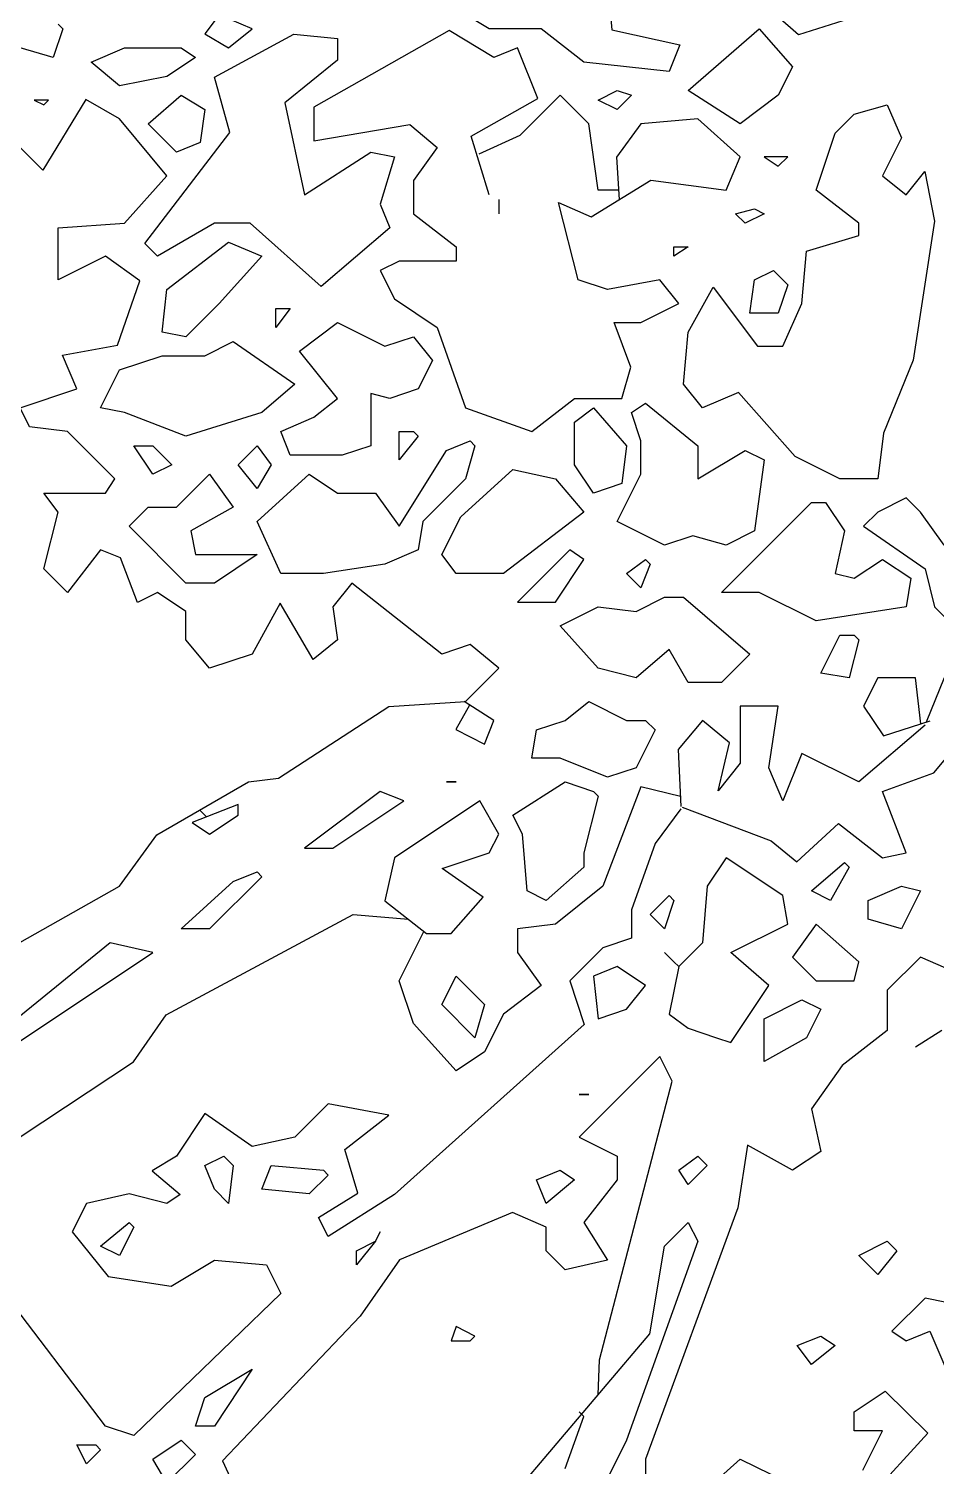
# Model space of a CAD drawing. Header units: millimetres. Extents: x 1211.91 to 1219.54, y 1029.16 to 1038.08.
# Drawn here: x 1216.558 to 1217.064, y 1034.421 to 1035.222 of the extents above; entities that cross this region are included whole.
import ezdxf

# ---------------------------------------------------------------- set-up
doc = ezdxf.new("R2010")
doc.units = ezdxf.units.MM
doc.header["$MEASUREMENT"] = 0
for name, color, linetype in [('Hojas01', 94, 'CONTINUOUS'), ('Hojas02', 62, 'CONTINUOUS'), ('Tronco', 34, 'CONTINUOUS')]:
    doc.layers.add(name, color=color, linetype=linetype)

msp = doc.modelspace()

# ---------------------------------------------------------------- linework, layer by layer
at = {"layer": 'Hojas01', "linetype": 'Continuous'}
for p, q in [((1216.81448, 1035.22186), (1216.78808, 1035.2377)), ((1216.88061, 1035.24404), (1216.88286, 1035.22134)), ((1216.98687, 1035.21856), (1216.96496, 1035.2377)), ((1217.03268, 1035.23308), (1216.98687, 1035.21856)), ((1216.79217, 1035.22107), (1216.7168, 1035.1783)), ((1216.81712, 1035.20602), (1216.79217, 1035.22107)), ((1216.84352, 1035.22186), (1216.81448, 1035.22186)), ((1216.86728, 1035.20338), (1216.84352, 1035.22186)), ((1216.88286, 1035.22134), (1216.92074, 1035.21302)), ((1216.66149, 1035.19507), (1216.70558, 1035.21896)), ((1216.70558, 1035.21896), (1216.73, 1035.21658)), ((1216.73, 1035.21658), (1216.73, 1035.20457)), ((1216.92074, 1035.21302), (1216.9148, 1035.1981)), ((1216.83032, 1035.2113), (1216.81712, 1035.20602)), ((1216.84154, 1035.18319), (1216.83032, 1035.2113)), ((1216.73, 1035.20457), (1216.7007, 1035.18068)), ((1216.9148, 1035.1981), (1216.86728, 1035.20338)), ((1216.66994, 1035.16418), (1216.66149, 1035.19507)), ((1216.58969, 1035.18253), (1216.56579, 1035.14319)), ((1216.60856, 1035.1717), (1216.58969, 1035.18253)), ((1216.80445, 1035.1622), (1216.84154, 1035.18319)), ((1216.85408, 1035.1849), (1216.83164, 1035.16246)), ((1216.86992, 1035.16906), (1216.85408, 1035.1849)), ((1216.7007, 1035.18068), (1216.71152, 1035.12946)), ((1216.7168, 1035.1783), (1216.7168, 1035.15956)), ((1217.0072, 1035.16378), (1217.01776, 1035.17434)), ((1217.01776, 1035.17434), (1217.03624, 1035.17962)), ((1217.03624, 1035.17962), (1217.04416, 1035.16114)), ((1216.63496, 1035.14002), (1216.60856, 1035.1717)), ((1216.7168, 1035.15956), (1216.77026, 1035.16854)), ((1216.77026, 1035.16854), (1216.78544, 1035.15586)), ((1216.8752, 1035.1321), (1216.86992, 1035.16906)), ((1216.89896, 1035.16906), (1216.8855, 1035.15032)), ((1216.93064, 1035.1717), (1216.89896, 1035.16906)), ((1216.9544, 1035.15058), (1216.93064, 1035.1717)), ((1216.56579, 1035.14319), (1216.54784, 1035.16114)), ((1216.62255, 1035.10227), (1216.66994, 1035.16418)), ((1216.81448, 1035.12946), (1216.80445, 1035.1622)), ((1216.83164, 1035.16246), (1216.80867, 1035.15204)), ((1216.99664, 1035.1321), (1217.0072, 1035.16378)), ((1217.04416, 1035.16114), (1217.0336, 1035.14002)), ((1216.71152, 1035.12946), (1216.74848, 1035.15322)), ((1216.74848, 1035.15322), (1216.76168, 1035.15058)), ((1216.76168, 1035.15058), (1216.75376, 1035.12418)), ((1216.78544, 1035.15586), (1216.77224, 1035.13738)), ((1216.8855, 1035.15032), (1216.88695, 1035.12682)), ((1216.94648, 1035.1321), (1216.9544, 1035.15058)), ((1217.0468, 1035.12946), (1217.05723, 1035.1424)), ((1216.6112, 1035.11362), (1216.63496, 1035.14002)), ((1216.77224, 1035.13738), (1216.77224, 1035.1189)), ((1216.87124, 1035.11719), (1216.90451, 1035.13765)), ((1216.90451, 1035.13765), (1216.94648, 1035.1321)), ((1217.0336, 1035.14002), (1217.0468, 1035.12946)), ((1216.86411, 1035.08208), (1216.85303, 1035.12511)), ((1216.85303, 1035.12511), (1216.87124, 1035.11719)), ((1216.88669, 1035.1321), (1216.8752, 1035.1321)), ((1217.0204, 1035.11362), (1216.99664, 1035.1321)), ((1216.75376, 1035.12418), (1216.75904, 1035.11098)), ((1216.77224, 1035.1189), (1216.796, 1035.10042)), ((1216.57424, 1035.11098), (1216.6112, 1035.11362)), ((1216.57424, 1035.08194), (1216.57424, 1035.11098)), ((1216.66136, 1035.11362), (1216.62968, 1035.09514)), ((1216.68129, 1035.11362), (1216.66136, 1035.11362)), ((1216.72089, 1035.07838), (1216.68129, 1035.11362)), ((1216.75904, 1035.11098), (1216.72089, 1035.07838)), ((1217.0204, 1035.10676), (1217.0204, 1035.11362)), ((1216.62968, 1035.09514), (1216.62255, 1035.10227)), ((1216.99136, 1035.09805), (1217.0204, 1035.10676)), ((1216.60064, 1035.09514), (1216.57424, 1035.08194)), ((1216.61991, 1035.08142), (1216.60064, 1035.09514)), ((1216.796, 1035.10042), (1216.796, 1035.0925)), ((1216.98872, 1035.06874), (1216.99136, 1035.09805)), ((1216.76432, 1035.0925), (1216.75376, 1035.08722)), ((1216.75376, 1035.08722), (1216.76168, 1035.07138)), ((1216.796, 1035.0925), (1216.76432, 1035.0925)), ((1216.60737, 1035.04551), (1216.61991, 1035.08142)), ((1216.88048, 1035.07666), (1216.86411, 1035.08208)), ((1216.90952, 1035.08194), (1216.88048, 1035.07666)), ((1216.92008, 1035.06874), (1216.90952, 1035.08194)), ((1216.92536, 1035.0529), (1216.93935, 1035.07798)), ((1216.93935, 1035.07798), (1216.96391, 1035.04498)), ((1216.76168, 1035.07138), (1216.78544, 1035.05554)), ((1216.89896, 1035.05818), (1216.92008, 1035.06874)), ((1216.97816, 1035.04498), (1216.98872, 1035.06874)), ((1216.78544, 1035.05554), (1216.80128, 1035.01066)), ((1216.89342, 1035.03337), (1216.88405, 1035.05818)), ((1216.88405, 1035.05818), (1216.89896, 1035.05818)), ((1216.92272, 1035.02386), (1216.92536, 1035.0529)), ((1216.57675, 1035.0401), (1216.60737, 1035.04551)), ((1216.96391, 1035.04498), (1216.97816, 1035.04498)), ((1216.5848, 1035.02122), (1216.57675, 1035.0401)), ((1216.8884, 1035.01594), (1216.89342, 1035.03337)), ((1216.55312, 1035.01066), (1216.5848, 1035.02122)), ((1216.93328, 1035.01066), (1216.92272, 1035.02386)), ((1216.83824, 1034.99746), (1216.862, 1035.01594)), ((1216.862, 1035.01594), (1216.8884, 1035.01594)), ((1216.95335, 1035.01924), (1216.93328, 1035.01066)), ((1216.98489, 1034.9836), (1216.95335, 1035.01924)), ((1216.5584, 1035.0001), (1216.55312, 1035.01066)), ((1216.80128, 1035.01066), (1216.83824, 1034.99746)), ((1216.57952, 1034.99746), (1216.5584, 1035.0001)), ((1216.60592, 1034.97106), (1216.57952, 1034.99746)), ((1217.00984, 1034.97106), (1216.98489, 1034.9836)), ((1216.60064, 1034.96314), (1216.60592, 1034.97106)), ((1217.03096, 1034.97106), (1217.00984, 1034.97106)), ((1216.57424, 1034.95258), (1216.56632, 1034.96314)), ((1216.56632, 1034.96314), (1216.60064, 1034.96314)), ((1216.56632, 1034.9209), (1216.57424, 1034.95258)), ((1216.598, 1034.93146), (1216.57952, 1034.9077)), ((1216.60909, 1034.92698), (1216.598, 1034.93146)), ((1216.61846, 1034.90216), (1216.60909, 1034.92698)), ((1216.57952, 1034.9077), (1216.56632, 1034.9209)), ((1216.73792, 1034.91298), (1216.72736, 1034.89978)), ((1216.78808, 1034.87338), (1216.73792, 1034.91298)), ((1216.62968, 1034.9077), (1216.61846, 1034.90216)), ((1216.64552, 1034.89714), (1216.62968, 1034.9077)), ((1216.69806, 1034.90176), (1216.68248, 1034.87338)), ((1216.71641, 1034.87035), (1216.69806, 1034.90176)), ((1216.64552, 1034.8813), (1216.64552, 1034.89714)), ((1216.72736, 1034.89978), (1216.73, 1034.8813)), ((1216.65872, 1034.86546), (1216.64552, 1034.8813)), ((1216.73, 1034.8813), (1216.71641, 1034.87035)), ((1216.80392, 1034.87866), (1216.78808, 1034.87338)), ((1216.81976, 1034.86546), (1216.80392, 1034.87866)), ((1216.68248, 1034.87338), (1216.65872, 1034.86546)), ((1216.80089, 1034.84659), (1216.81976, 1034.86546)), ((1217.03096, 1034.86018), (1217.02304, 1034.84434)), ((1217.05208, 1034.86018), (1217.03096, 1034.86018)), ((1217.05499, 1034.83458), (1217.05208, 1034.86018)), ((1217.06792, 1034.86018), (1217.05802, 1034.8355)), ((1216.80353, 1034.84487), (1216.79587, 1034.83128)), ((1216.81712, 1034.83629), (1216.80049, 1034.84698)), ((1216.93328, 1034.83642), (1216.91982, 1034.82019)), ((1216.94833, 1034.82388), (1216.93328, 1034.83642)), ((1216.97552, 1034.84434), (1216.9544, 1034.84434)), ((1216.9544, 1034.84434), (1216.9544, 1034.81266)), ((1216.97024, 1034.81002), (1216.97552, 1034.84434)), ((1217.02304, 1034.84434), (1217.03413, 1034.82784)), ((1217.06225, 1034.80725), (1217.09142, 1034.84236)), ((1216.79587, 1034.83128), (1216.81184, 1034.82322)), ((1216.81184, 1034.82322), (1216.81712, 1034.83629)), ((1217.05736, 1034.83378), (1217.0204, 1034.8021)), ((1217.03413, 1034.82784), (1217.06027, 1034.83616)), ((1216.94199, 1034.79709), (1216.94833, 1034.82388)), ((1216.91982, 1034.82019), (1216.92127, 1034.78838)), ((1216.9544, 1034.81266), (1216.94199, 1034.79709)), ((1216.98872, 1034.81794), (1216.97816, 1034.79154)), ((1217.0204, 1034.8021), (1216.98872, 1034.81794)), ((1216.97816, 1034.79154), (1216.97024, 1034.81002)), ((1217.0336, 1034.79682), (1217.06225, 1034.80725)), ((1216.89896, 1034.79946), (1216.87784, 1034.74402)), ((1216.92101, 1034.79392), (1216.89896, 1034.79946)), ((1217.0468, 1034.7625), (1217.0336, 1034.79682)), ((1216.8092, 1034.79154), (1216.76168, 1034.75986)), ((1216.81976, 1034.77306), (1216.8092, 1034.79154)), ((1216.92127, 1034.78706), (1216.90688, 1034.76778)), ((1216.92206, 1034.78811), (1216.97156, 1034.76937)), ((1216.81448, 1034.7625), (1216.81976, 1034.77306)), ((1216.98582, 1034.75749), (1217.00918, 1034.77887)), ((1217.00918, 1034.77887), (1217.0336, 1034.75986)), ((1216.90688, 1034.76778), (1216.89368, 1034.73082)), ((1216.97156, 1034.76937), (1216.98582, 1034.75749)), ((1216.76168, 1034.75986), (1216.7564, 1034.73584)), ((1216.78835, 1034.75379), (1216.81448, 1034.7625)), ((1217.0336, 1034.75986), (1217.0468, 1034.7625)), ((1216.81118, 1034.73795), (1216.78835, 1034.75379)), ((1216.87784, 1034.74402), (1216.85144, 1034.7229)), ((1216.7564, 1034.73584), (1216.7795, 1034.71762)), ((1216.79336, 1034.71762), (1216.81118, 1034.73795)), ((1216.89368, 1034.73082), (1216.89368, 1034.71498)), ((1216.76432, 1034.69122), (1216.77805, 1034.71868)), ((1216.7795, 1034.71762), (1216.79336, 1034.71762)), ((1216.85144, 1034.7229), (1216.83032, 1034.72026)), ((1216.83032, 1034.72026), (1216.83032, 1034.70706)), ((1216.87784, 1034.7097), (1216.85936, 1034.69122)), ((1216.89368, 1034.71498), (1216.87784, 1034.7097)), ((1216.83032, 1034.70706), (1216.84352, 1034.68858)), ((1217.05472, 1034.70442), (1217.03624, 1034.68594)), ((1217.0732, 1034.6965), (1217.05472, 1034.70442)), ((1216.77224, 1034.66746), (1216.76432, 1034.69122)), ((1216.84352, 1034.68858), (1216.8224, 1034.67274)), ((1216.85936, 1034.69122), (1216.86741, 1034.66694)), ((1217.03624, 1034.68594), (1217.03624, 1034.6635)), ((1216.8224, 1034.67274), (1216.81184, 1034.65162)), ((1216.796, 1034.64106), (1216.77224, 1034.66746)), ((1217.03624, 1034.6635), (1217.01116, 1034.6441)), ((1217.0666, 1034.6635), (1217.05208, 1034.65426)), ((1216.81184, 1034.65162), (1216.796, 1034.64106)), ((1217.01116, 1034.6441), (1216.994, 1034.61994)), ((1216.72472, 1034.62258), (1216.70624, 1034.6041)), ((1216.75851, 1034.61638), (1216.72472, 1034.62258)), ((1216.65608, 1034.6173), (1216.64024, 1034.59354)), ((1216.68248, 1034.59882), (1216.65608, 1034.6173)), ((1216.73396, 1034.59724), (1216.75851, 1034.61638)), ((1216.994, 1034.61994), (1216.99928, 1034.59618)), ((1216.70624, 1034.6041), (1216.68248, 1034.59882)), ((1216.74135, 1034.57295), (1216.73396, 1034.59724)), ((1216.98344, 1034.58562), (1216.95836, 1034.59962)), ((1216.99928, 1034.59618), (1216.98344, 1034.58562)), ((1216.64024, 1034.59354), (1216.62665, 1034.58536)), ((1216.62665, 1034.58536), (1216.64235, 1034.57216)), ((1216.61384, 1034.57242), (1216.59008, 1034.56714)), ((1216.63496, 1034.56714), (1216.61384, 1034.57242)), ((1216.64235, 1034.57216), (1216.63496, 1034.56714)), ((1216.71944, 1034.55922), (1216.74135, 1034.57295)), ((1216.59008, 1034.56714), (1216.58216, 1034.5513)), ((1216.58216, 1034.5513), (1216.60209, 1034.52636)), ((1216.63721, 1034.52094), (1216.66136, 1034.53546)), ((1216.66136, 1034.53546), (1216.6904, 1034.53282)), ((1216.60209, 1034.52636), (1216.63721, 1034.52094)), ((1217.05736, 1034.51434), (1217.03888, 1034.49586)), ((1217.08165, 1034.50946), (1217.05736, 1034.51434)), ((1217.03888, 1034.49586), (1217.0468, 1034.49058)), ((1217.0468, 1034.49058), (1217.06, 1034.49586)), ((1217.06, 1034.49586), (1217.07597, 1034.45864)), ((1217.01776, 1034.45098), (1217.03505, 1034.46247)), ((1217.03505, 1034.46247), (1217.05895, 1034.4391)), ((1217.01776, 1034.44042), (1217.01776, 1034.45098)), ((1217.05895, 1034.4391), (1216.99229, 1034.36637)), ((1217.0336, 1034.44042), (1217.01776, 1034.44042)), ((1217.02265, 1034.41851), (1217.0336, 1034.44042)), ((1216.93064, 1034.40346), (1216.9544, 1034.42458)), ((1216.9544, 1034.42458), (1216.97143, 1034.41614))]:
    msp.add_line(p, q, dxfattribs=at)
at = {"layer": 'Hojas02', "linetype": 'Continuous'}
for p, q in [((1216.664, 1035.22978), (1216.65608, 1035.21922)), ((1216.68248, 1035.22186), (1216.664, 1035.22978)), ((1216.57688, 1035.22186), (1216.5716, 1035.20602)), ((1216.57424, 1035.2245), (1216.57688, 1035.22186)), ((1216.66928, 1035.2113), (1216.68248, 1035.22186)), ((1216.92536, 1035.18754), (1216.96496, 1035.22186)), ((1216.96496, 1035.22186), (1216.98344, 1035.20074)), ((1216.65608, 1035.21922), (1216.66928, 1035.2113)), ((1216.5716, 1035.20602), (1216.55312, 1035.2113)), ((1216.59272, 1035.20338), (1216.6112, 1035.2113)), ((1216.6112, 1035.2113), (1216.63232, 1035.2113)), ((1216.63232, 1035.2113), (1216.64288, 1035.2113)), ((1216.6508, 1035.20602), (1216.63496, 1035.19546)), ((1216.64288, 1035.2113), (1216.6508, 1035.20602)), ((1216.60856, 1035.19018), (1216.59272, 1035.20338)), ((1216.98344, 1035.20074), (1216.97552, 1035.1849)), ((1216.63496, 1035.19546), (1216.60856, 1035.19018)), ((1216.56896, 1035.18226), (1216.56104, 1035.18226)), ((1216.56104, 1035.18226), (1216.56632, 1035.17962)), ((1216.56632, 1035.17962), (1216.56896, 1035.18226)), ((1216.6244, 1035.16906), (1216.64288, 1035.1849)), ((1216.64288, 1035.1849), (1216.65608, 1035.17698)), ((1216.8752, 1035.18226), (1216.88576, 1035.18754)), ((1216.88576, 1035.17698), (1216.8752, 1035.18226)), ((1216.88576, 1035.18754), (1216.89368, 1035.1849)), ((1216.89368, 1035.1849), (1216.88576, 1035.17698)), ((1216.9544, 1035.16906), (1216.92536, 1035.18754)), ((1216.97552, 1035.1849), (1216.9544, 1035.16906)), ((1216.65608, 1035.17698), (1216.65344, 1035.1585)), ((1216.64024, 1035.15322), (1216.6244, 1035.16906)), ((1216.65344, 1035.1585), (1216.64024, 1035.15322)), ((1216.9808, 1035.15058), (1216.9676, 1035.15058)), ((1216.9676, 1035.15058), (1216.97552, 1035.1453)), ((1216.97552, 1035.1453), (1216.9808, 1035.15058)), ((1216.81976, 1035.12682), (1216.81976, 1035.1189)), ((1216.95176, 1035.1189), (1216.96232, 1035.12154)), ((1216.95704, 1035.11362), (1216.95176, 1035.1189)), ((1216.9676, 1035.1189), (1216.95704, 1035.11362)), ((1216.96232, 1035.12154), (1216.9676, 1035.1189)), ((1216.63496, 1035.07666), (1216.66928, 1035.10306)), ((1216.66928, 1035.10306), (1216.68776, 1035.09514)), ((1216.68776, 1035.09514), (1216.664, 1035.06874)), ((1216.92536, 1035.10042), (1216.91744, 1035.09514)), ((1216.91744, 1035.09514), (1216.91744, 1035.10042)), ((1216.91744, 1035.10042), (1216.92536, 1035.10042)), ((1216.96232, 1035.08194), (1216.97288, 1035.08722)), ((1216.97288, 1035.08722), (1216.9808, 1035.0793)), ((1216.95968, 1035.06346), (1216.96232, 1035.08194)), ((1216.9808, 1035.0793), (1216.97552, 1035.06346)), ((1216.63232, 1035.0529), (1216.63496, 1035.07666)), ((1216.664, 1035.06874), (1216.64552, 1035.05026)), ((1216.7036, 1035.0661), (1216.69568, 1035.05554)), ((1216.69568, 1035.05554), (1216.69568, 1035.0661)), ((1216.69568, 1035.0661), (1216.7036, 1035.0661)), ((1216.97552, 1035.06346), (1216.95968, 1035.06346)), ((1216.64552, 1035.05026), (1216.63232, 1035.0529)), ((1216.70888, 1035.04234), (1216.73, 1035.05818)), ((1216.73, 1035.05818), (1216.7564, 1035.04498)), ((1216.65608, 1035.0397), (1216.67192, 1035.04762)), ((1216.67192, 1035.04762), (1216.70624, 1035.02386)), ((1216.7564, 1035.04498), (1216.77224, 1035.05026)), ((1216.77224, 1035.05026), (1216.7828, 1035.03706)), ((1216.60856, 1035.03178), (1216.63232, 1035.0397)), ((1216.63232, 1035.0397), (1216.65608, 1035.0397)), ((1216.73, 1035.01594), (1216.70888, 1035.04234)), ((1216.7828, 1035.03706), (1216.77488, 1035.02122)), ((1216.598, 1035.01066), (1216.60856, 1035.03178)), ((1216.70624, 1035.02386), (1216.68776, 1035.00802)), ((1216.77488, 1035.02122), (1216.75904, 1035.01594)), ((1216.7168, 1035.00538), (1216.73, 1035.01594)), ((1216.75904, 1035.01594), (1216.74848, 1035.01858)), ((1216.74848, 1035.01858), (1216.74848, 1035.00802)), ((1216.89368, 1035.00802), (1216.9016, 1035.0133)), ((1216.9016, 1035.0133), (1216.93064, 1034.98954)), ((1216.6112, 1035.00802), (1216.598, 1035.01066)), ((1216.64552, 1034.99482), (1216.6112, 1035.00802)), ((1216.68776, 1035.00802), (1216.64552, 1034.99482)), ((1216.69832, 1034.99746), (1216.7168, 1035.00538)), ((1216.74848, 1035.00802), (1216.74848, 1034.98954)), ((1216.862, 1035.00274), (1216.87256, 1035.01066)), ((1216.87256, 1035.01066), (1216.89104, 1034.98954)), ((1216.89896, 1034.99218), (1216.89368, 1035.00802)), ((1216.7036, 1034.98426), (1216.69832, 1034.99746)), ((1216.76432, 1034.98162), (1216.76432, 1034.99746)), ((1216.76432, 1034.99746), (1216.77224, 1034.99746)), ((1216.77224, 1034.99746), (1216.77488, 1034.99482)), ((1216.862, 1034.97898), (1216.862, 1035.00274)), ((1216.62704, 1034.9737), (1216.61648, 1034.98954)), ((1216.61648, 1034.98954), (1216.62704, 1034.98954)), ((1216.62704, 1034.98954), (1216.6376, 1034.97898)), ((1216.67456, 1034.97898), (1216.68512, 1034.98954)), ((1216.68512, 1034.98954), (1216.69304, 1034.97898)), ((1216.74848, 1034.98954), (1216.73264, 1034.98426)), ((1216.77488, 1034.99482), (1216.76432, 1034.98162)), ((1216.79072, 1034.9869), (1216.80392, 1034.99218)), ((1216.80656, 1034.98954), (1216.80128, 1034.97106)), ((1216.80392, 1034.99218), (1216.80656, 1034.98954)), ((1216.89104, 1034.98954), (1216.8884, 1034.96842)), ((1216.89896, 1034.9737), (1216.89896, 1034.99218)), ((1216.93064, 1034.98954), (1216.93064, 1034.97106)), ((1216.7168, 1034.98426), (1216.7036, 1034.98426)), ((1216.73264, 1034.98426), (1216.7168, 1034.98426)), ((1216.76432, 1034.94466), (1216.79072, 1034.9869)), ((1216.93064, 1034.97106), (1216.95704, 1034.9869)), ((1216.95704, 1034.9869), (1216.9676, 1034.98162)), ((1216.9676, 1034.98162), (1216.96232, 1034.94202)), ((1216.6376, 1034.97898), (1216.62704, 1034.9737)), ((1216.64024, 1034.95522), (1216.65872, 1034.9737)), ((1216.65872, 1034.9737), (1216.67192, 1034.95522)), ((1216.68512, 1034.96578), (1216.67456, 1034.97898)), ((1216.69304, 1034.97898), (1216.68512, 1034.96578)), ((1216.68512, 1034.9473), (1216.71416, 1034.9737)), ((1216.71416, 1034.9737), (1216.73, 1034.96314)), ((1216.79864, 1034.94994), (1216.82768, 1034.97634)), ((1216.82768, 1034.97634), (1216.85144, 1034.97106)), ((1216.87256, 1034.96314), (1216.862, 1034.97898)), ((1216.88576, 1034.9473), (1216.89896, 1034.9737)), ((1216.80128, 1034.97106), (1216.77752, 1034.9473)), ((1216.85144, 1034.97106), (1216.86728, 1034.95258)), ((1216.8884, 1034.96842), (1216.87256, 1034.96314)), ((1216.73, 1034.96314), (1216.7432, 1034.96314)), ((1216.7432, 1034.96314), (1216.75112, 1034.96314)), ((1216.75112, 1034.96314), (1216.76432, 1034.94466)), ((1216.94384, 1034.9077), (1216.994, 1034.95786)), ((1216.994, 1034.95786), (1217.00192, 1034.95786)), ((1217.00192, 1034.95786), (1217.01248, 1034.94202)), ((1217.0468, 1034.9605), (1217.03096, 1034.95258)), ((1217.05472, 1034.95258), (1217.0468, 1034.9605)), ((1216.61384, 1034.94466), (1216.6244, 1034.95522)), ((1216.6244, 1034.95522), (1216.64024, 1034.95522)), ((1216.67192, 1034.95522), (1216.64816, 1034.94202)), ((1216.78808, 1034.92882), (1216.79864, 1034.94994)), ((1216.86728, 1034.95258), (1216.8224, 1034.91826)), ((1217.03096, 1034.95258), (1217.02304, 1034.94466)), ((1217.06792, 1034.9341), (1217.05472, 1034.95258)), ((1216.64552, 1034.91298), (1216.61384, 1034.94466)), ((1216.64816, 1034.94202), (1216.6508, 1034.92882)), ((1216.69832, 1034.91826), (1216.68512, 1034.9473)), ((1216.77752, 1034.9473), (1216.77488, 1034.93146)), ((1216.91216, 1034.9341), (1216.88576, 1034.9473)), ((1216.96232, 1034.94202), (1216.94648, 1034.9341)), ((1217.01248, 1034.94202), (1217.0072, 1034.91826)), ((1217.02304, 1034.94466), (1217.05736, 1034.9209)), ((1216.928, 1034.93938), (1216.91216, 1034.9341)), ((1216.94648, 1034.9341), (1216.928, 1034.93938)), ((1216.6508, 1034.92882), (1216.68512, 1034.92882)), ((1216.68512, 1034.92882), (1216.66136, 1034.91298)), ((1216.77488, 1034.93146), (1216.7564, 1034.92354)), ((1216.796, 1034.91826), (1216.78808, 1034.92882)), ((1216.85936, 1034.93146), (1216.83032, 1034.90242)), ((1216.85144, 1034.90242), (1216.86728, 1034.92618)), ((1216.86728, 1034.92618), (1216.85936, 1034.93146)), ((1216.89104, 1034.91826), (1216.9016, 1034.92618)), ((1216.9016, 1034.92618), (1216.90424, 1034.92354)), ((1217.01776, 1034.91562), (1217.0336, 1034.92618)), ((1217.0336, 1034.92618), (1217.04944, 1034.91562)), ((1216.72208, 1034.91826), (1216.69832, 1034.91826)), ((1216.7564, 1034.92354), (1216.72208, 1034.91826)), ((1216.8224, 1034.91826), (1216.796, 1034.91826)), ((1216.89896, 1034.91034), (1216.89104, 1034.91826)), ((1216.90424, 1034.92354), (1216.89896, 1034.91034)), ((1217.0072, 1034.91826), (1217.01776, 1034.91562)), ((1217.05736, 1034.9209), (1217.06264, 1034.89978)), ((1216.66136, 1034.91298), (1216.64552, 1034.91298)), ((1217.04944, 1034.91562), (1217.0468, 1034.89978)), ((1216.83032, 1034.90242), (1216.85144, 1034.90242)), ((1216.89632, 1034.89714), (1216.91216, 1034.90506)), ((1216.91216, 1034.90506), (1216.92272, 1034.90506)), ((1216.92272, 1034.90506), (1216.95968, 1034.87338)), ((1216.96496, 1034.9077), (1216.94384, 1034.9077)), ((1216.99664, 1034.89186), (1216.96496, 1034.9077)), ((1216.85408, 1034.88922), (1216.8752, 1034.89978)), ((1216.8752, 1034.89978), (1216.89632, 1034.89714)), ((1217.0468, 1034.89978), (1216.99664, 1034.89186)), ((1217.06264, 1034.89978), (1217.0732, 1034.88922)), ((1216.8752, 1034.86546), (1216.85408, 1034.88922)), ((1216.99928, 1034.86282), (1217.00984, 1034.88394)), ((1217.00984, 1034.88394), (1217.01776, 1034.88394)), ((1217.0204, 1034.8813), (1217.01512, 1034.86018)), ((1217.01776, 1034.88394), (1217.0204, 1034.8813)), ((1216.9148, 1034.87602), (1216.89632, 1034.86018)), ((1216.92536, 1034.85754), (1216.9148, 1034.87602)), ((1216.95968, 1034.87338), (1216.94384, 1034.85754)), ((1216.89632, 1034.86018), (1216.8752, 1034.86546)), ((1217.01512, 1034.86018), (1216.99928, 1034.86282)), ((1216.94384, 1034.85754), (1216.92536, 1034.85754)), ((1216.85672, 1034.83642), (1216.86992, 1034.84698)), ((1216.86992, 1034.84698), (1216.89104, 1034.83642)), ((1216.84088, 1034.83114), (1216.85672, 1034.83642)), ((1216.89104, 1034.83642), (1216.9016, 1034.83642)), ((1216.9016, 1034.83642), (1216.90688, 1034.83114)), ((1216.83824, 1034.8153), (1216.84088, 1034.83114)), ((1216.90688, 1034.83114), (1216.89632, 1034.81002)), ((1216.85408, 1034.8153), (1216.83824, 1034.8153)), ((1216.88048, 1034.80474), (1216.85408, 1034.8153)), ((1216.89632, 1034.81002), (1216.88048, 1034.80474)), ((1216.796, 1034.8021), (1216.79072, 1034.8021)), ((1216.79072, 1034.8021), (1216.796, 1034.8021)), ((1216.82768, 1034.78362), (1216.85672, 1034.8021)), ((1216.85672, 1034.8021), (1216.87256, 1034.79682)), ((1216.87256, 1034.79682), (1216.8752, 1034.79418)), ((1216.8752, 1034.79418), (1216.86728, 1034.7625)), ((1216.83296, 1034.77306), (1216.82768, 1034.78362)), ((1216.8356, 1034.74138), (1216.83296, 1034.77306)), ((1216.86728, 1034.7625), (1216.86728, 1034.75458)), ((1216.94648, 1034.75986), (1216.93592, 1034.74402)), ((1216.97816, 1034.73874), (1216.94648, 1034.75986)), ((1216.994, 1034.74138), (1217.01248, 1034.75722)), ((1217.01248, 1034.75722), (1217.01512, 1034.75458)), ((1216.86728, 1034.75458), (1216.84616, 1034.7361)), ((1217.01512, 1034.75458), (1217.00456, 1034.7361)), ((1216.84616, 1034.7361), (1216.8356, 1034.74138)), ((1216.93592, 1034.74402), (1216.93328, 1034.71234)), ((1217.00456, 1034.7361), (1216.994, 1034.74138)), ((1217.02568, 1034.7361), (1217.04416, 1034.74402)), ((1217.04416, 1034.74402), (1217.05472, 1034.74138)), ((1217.05472, 1034.74138), (1217.04416, 1034.72026)), ((1216.90424, 1034.72818), (1216.9148, 1034.73874)), ((1216.91744, 1034.7361), (1216.91216, 1034.72026)), ((1216.9148, 1034.73874), (1216.91744, 1034.7361)), ((1216.9808, 1034.7229), (1216.97816, 1034.73874)), ((1217.02568, 1034.72554), (1217.02568, 1034.7361)), ((1216.91216, 1034.72026), (1216.90424, 1034.72818)), ((1217.04416, 1034.72026), (1217.02568, 1034.72554)), ((1216.94912, 1034.70706), (1216.9808, 1034.7229)), ((1216.99664, 1034.7229), (1216.98344, 1034.70442)), ((1217.0204, 1034.70178), (1216.99664, 1034.7229)), ((1216.93328, 1034.71234), (1216.92008, 1034.69914)), ((1216.91744, 1034.70178), (1216.91216, 1034.70706)), ((1216.91216, 1034.70706), (1216.91744, 1034.70178)), ((1216.92008, 1034.69914), (1216.91744, 1034.70178)), ((1216.97024, 1034.68858), (1216.94912, 1034.70706)), ((1216.98344, 1034.70442), (1216.99664, 1034.69122)), ((1217.01776, 1034.69122), (1217.0204, 1034.70178)), ((1216.78808, 1034.67802), (1216.796, 1034.69386)), ((1216.796, 1034.69386), (1216.81184, 1034.67802)), ((1216.88576, 1034.69914), (1216.87256, 1034.69386)), ((1216.87256, 1034.69386), (1216.8752, 1034.6701)), ((1216.9016, 1034.68858), (1216.88576, 1034.69914)), ((1216.92008, 1034.69914), (1216.9148, 1034.67274)), ((1216.89104, 1034.67538), (1216.9016, 1034.68858)), ((1216.94912, 1034.6569), (1216.97024, 1034.68858)), ((1216.99664, 1034.69122), (1217.01776, 1034.69122)), ((1216.80656, 1034.65954), (1216.78808, 1034.67802)), ((1216.81184, 1034.67802), (1216.80656, 1034.65954)), ((1216.9676, 1034.6701), (1216.98872, 1034.68066)), ((1216.98872, 1034.68066), (1216.99928, 1034.67538)), ((1216.8752, 1034.6701), (1216.89104, 1034.67538)), ((1216.9148, 1034.67274), (1216.92536, 1034.66482)), ((1216.9676, 1034.64634), (1216.9676, 1034.6701)), ((1216.99928, 1034.67538), (1216.99136, 1034.65954)), ((1216.92536, 1034.66482), (1216.9412, 1034.65954)), ((1216.9412, 1034.65954), (1216.94912, 1034.6569)), ((1216.99136, 1034.65954), (1216.9676, 1034.64634)), ((1216.86992, 1034.62786), (1216.86464, 1034.62786)), ((1216.86464, 1034.62786), (1216.86992, 1034.62786)), ((1216.65608, 1034.58826), (1216.66664, 1034.59354)), ((1216.66136, 1034.57506), (1216.65608, 1034.58826)), ((1216.66664, 1034.59354), (1216.67192, 1034.58826)), ((1216.67192, 1034.58826), (1216.66928, 1034.56714)), ((1216.68776, 1034.57506), (1216.69304, 1034.58826)), ((1216.69304, 1034.58826), (1216.72208, 1034.58562)), ((1216.92008, 1034.58562), (1216.93064, 1034.59354)), ((1216.93592, 1034.58826), (1216.92536, 1034.5777)), ((1216.93064, 1034.59354), (1216.93592, 1034.58826)), ((1216.72472, 1034.58298), (1216.71416, 1034.57242)), ((1216.72208, 1034.58562), (1216.72472, 1034.58298)), ((1216.84088, 1034.58034), (1216.85408, 1034.58562)), ((1216.84616, 1034.56714), (1216.84088, 1034.58034)), ((1216.862, 1034.58034), (1216.84616, 1034.56714)), ((1216.85408, 1034.58562), (1216.862, 1034.58034)), ((1216.92536, 1034.5777), (1216.92008, 1034.58562)), ((1216.66928, 1034.56714), (1216.66136, 1034.57506)), ((1216.71416, 1034.57242), (1216.68776, 1034.57506)), ((1216.598, 1034.54338), (1216.61384, 1034.55658)), ((1216.61384, 1034.55658), (1216.61648, 1034.55394)), ((1216.61648, 1034.55394), (1216.60856, 1034.5381)), ((1216.75112, 1034.54602), (1216.75376, 1034.5513)), ((1216.75376, 1034.5513), (1216.75112, 1034.54602)), ((1216.60856, 1034.5381), (1216.598, 1034.54338)), ((1216.75112, 1034.54602), (1216.74056, 1034.53282)), ((1216.74056, 1034.54074), (1216.75112, 1034.54602)), ((1216.74056, 1034.53282), (1216.74056, 1034.54074)), ((1217.0204, 1034.5381), (1217.03624, 1034.54602)), ((1217.04152, 1034.54074), (1217.03096, 1034.52754)), ((1217.03624, 1034.54602), (1217.04152, 1034.54074)), ((1217.03096, 1034.52754), (1217.0204, 1034.5381)), ((1216.796, 1034.4985), (1216.79336, 1034.49058)), ((1216.80656, 1034.49322), (1216.796, 1034.4985)), ((1216.80392, 1034.49058), (1216.80656, 1034.49322)), ((1216.98608, 1034.48794), (1216.99928, 1034.49322)), ((1216.99928, 1034.49322), (1217.0072, 1034.48794)), ((1216.79336, 1034.49058), (1216.80392, 1034.49058)), ((1216.994, 1034.47738), (1216.98608, 1034.48794)), ((1217.0072, 1034.48794), (1216.994, 1034.47738))]:
    msp.add_line(p, q, dxfattribs=at)
at = {"layer": 'Tronco', "linetype": 'Continuous'}
for p, q in [((1217.05723, 1035.1424), (1217.06264, 1035.11481)), ((1217.06264, 1035.11481), (1217.05063, 1035.03733)), ((1217.05063, 1035.03733), (1217.03426, 1034.99654)), ((1217.03426, 1034.99654), (1217.03096, 1034.97106)), ((1216.75851, 1034.84408), (1216.80128, 1034.84698)), ((1216.697, 1034.80422), (1216.75851, 1034.84408)), ((1216.62929, 1034.77254), (1216.68037, 1034.80224)), ((1216.68037, 1034.80224), (1216.697, 1034.80422)), ((1216.75376, 1034.79682), (1216.71152, 1034.76514)), ((1216.76696, 1034.79154), (1216.75376, 1034.79682)), ((1216.67456, 1034.78956), (1216.64895, 1034.77953)), ((1216.67456, 1034.78362), (1216.67456, 1034.78956)), ((1216.72736, 1034.76514), (1216.76696, 1034.79154)), ((1216.65701, 1034.7827), (1216.65331, 1034.7864)), ((1216.65872, 1034.77306), (1216.67456, 1034.78362)), ((1216.60856, 1034.74402), (1216.62929, 1034.77254)), ((1216.64895, 1034.77953), (1216.65872, 1034.77306)), ((1216.71152, 1034.76514), (1216.72736, 1034.76514)), ((1216.68776, 1034.7493), (1216.65872, 1034.72026)), ((1216.67192, 1034.74666), (1216.68512, 1034.75194)), ((1216.68512, 1034.75194), (1216.68776, 1034.7493)), ((1216.55299, 1034.71261), (1216.60856, 1034.74402)), ((1216.64288, 1034.72026), (1216.67192, 1034.74666)), ((1216.63457, 1034.67222), (1216.73871, 1034.72818)), ((1216.73871, 1034.72818), (1216.76947, 1034.72554)), ((1216.65872, 1034.72026), (1216.64288, 1034.72026)), ((1216.60328, 1034.71234), (1216.5188, 1034.6437)), ((1216.62704, 1034.70706), (1216.60328, 1034.71234)), ((1216.532, 1034.6437), (1216.62704, 1034.70706)), ((1216.61635, 1034.64608), (1216.63457, 1034.67222)), ((1216.86741, 1034.66694), (1216.76181, 1034.57216)), ((1216.53213, 1034.59051), (1216.61635, 1034.64608)), ((1216.90952, 1034.64898), (1216.86464, 1034.6041)), ((1216.91639, 1034.63526), (1216.90952, 1034.64898)), ((1216.87586, 1034.47989), (1216.91639, 1034.63526)), ((1216.86464, 1034.6041), (1216.88576, 1034.59354)), ((1216.95836, 1034.59962), (1216.95308, 1034.56464)), ((1216.88576, 1034.59354), (1216.88576, 1034.58034)), ((1216.88576, 1034.58034), (1216.86728, 1034.55658)), ((1216.76181, 1034.57216), (1216.72472, 1034.54866)), ((1216.95308, 1034.56464), (1216.9016, 1034.42458)), ((1216.72472, 1034.54866), (1216.71944, 1034.55922)), ((1216.82742, 1034.562), (1216.76445, 1034.53573)), ((1216.84616, 1034.55394), (1216.82742, 1034.562)), ((1216.86728, 1034.55658), (1216.88048, 1034.53546)), ((1216.91216, 1034.54338), (1216.92536, 1034.55658)), ((1216.92536, 1034.55658), (1216.93064, 1034.54602)), ((1216.84616, 1034.54074), (1216.84616, 1034.55394)), ((1216.85672, 1034.53018), (1216.84616, 1034.54074)), ((1216.93064, 1034.54602), (1216.89104, 1034.43514)), ((1216.90398, 1034.49441), (1216.91216, 1034.54338)), ((1216.6904, 1034.53282), (1216.69832, 1034.51698)), ((1216.76445, 1034.53573), (1216.74267, 1034.50431)), ((1216.88048, 1034.53546), (1216.85672, 1034.53018)), ((1216.60064, 1034.44306), (1216.54256, 1034.51962)), ((1216.69832, 1034.51698), (1216.61648, 1034.43778)), ((1216.74267, 1034.50431), (1216.66585, 1034.42366)), ((1216.79085, 1034.36109), (1216.90398, 1034.49441)), ((1216.8752, 1034.46049), (1216.87586, 1034.47989)), ((1216.65608, 1034.4589), (1216.68248, 1034.47474)), ((1216.68248, 1034.47474), (1216.66136, 1034.44306)), ((1216.6508, 1034.44306), (1216.65608, 1034.4589)), ((1216.85672, 1034.4193), (1216.86728, 1034.44834)), ((1216.86728, 1034.44834), (1216.86464, 1034.45098)), ((1216.61648, 1034.43778), (1216.60064, 1034.44306)), ((1216.66136, 1034.44306), (1216.6508, 1034.44306)), ((1216.59008, 1034.42194), (1216.5848, 1034.4325)), ((1216.5848, 1034.4325), (1216.59536, 1034.4325)), ((1216.598, 1034.42986), (1216.59008, 1034.42194)), ((1216.59536, 1034.4325), (1216.598, 1034.42986)), ((1216.62704, 1034.42458), (1216.64288, 1034.43514)), ((1216.64288, 1034.43514), (1216.6508, 1034.42722)), ((1216.89104, 1034.43514), (1216.862, 1034.37706)), ((1216.63496, 1034.41138), (1216.62704, 1034.42458)), ((1216.6508, 1034.42722), (1216.63496, 1034.41138)), ((1216.66585, 1034.42366), (1216.69529, 1034.35951)), ((1216.9016, 1034.42458), (1216.9016, 1034.40808))]:
    msp.add_line(p, q, dxfattribs=at)

doc.saveas('drawing.dxf')
